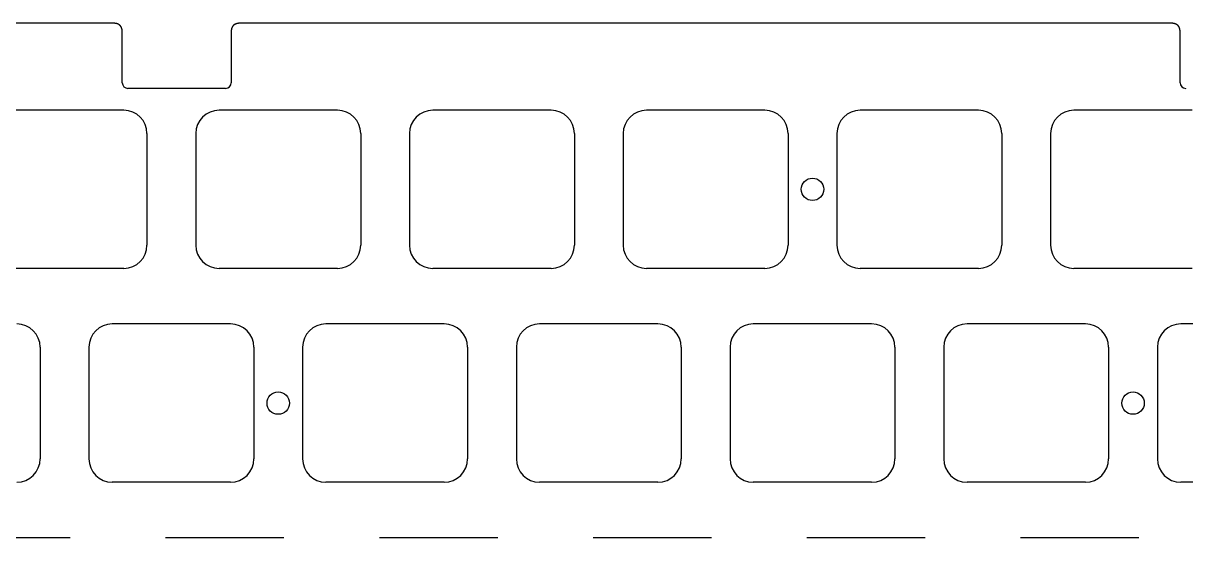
# Model space of a CAD drawing. Header units: millimetres. Extents: x -9 to 276, y -91 to 15.
# Drawn here: x 72.5 to 176.1, y -31 to 14.8 of the extents above; entities that cross this region are included whole.
import ezdxf

# ---------------------------------------------------------------- set-up
doc = ezdxf.new("R2010")
doc.units = ezdxf.units.MM
doc.layers.add('Edge.Cuts', color=53, linetype='CONTINUOUS', true_color=0xc8a339)

msp = doc.modelspace()

# ---------------------------------------------------------------- linework, layer by layer
at = {"layer": 'Edge.Cuts', "linetype": 'CONTINUOUS'}
for p, q in [((80.549147, 14.8), (-2.451, 14.8)), ((80.556639, 14.799982), (80.549147, 14.8)), ((80.567794, 14.79989), (80.556639, 14.799982)), ((80.578832, 14.799719), (80.567794, 14.79989)), ((80.589753, 14.799471), (80.578832, 14.799719)), ((80.600558, 14.799146), (80.589753, 14.799471)), ((80.61125, 14.798746), (80.600558, 14.799146)), ((80.621828, 14.79827), (80.61125, 14.798746)), ((80.632294, 14.797719), (80.621828, 14.79827)), ((80.642649, 14.797096), (80.632294, 14.797719)), ((80.652894, 14.796399), (80.642649, 14.797096)), ((80.66303, 14.79563), (80.652894, 14.796399)), ((80.673058, 14.79479), (80.66303, 14.79563)), ((80.68298, 14.793879), (80.673058, 14.79479)), ((80.692795, 14.792898), (80.68298, 14.793879)), ((80.702507, 14.791848), (80.692795, 14.792898)), ((80.712114, 14.790729), (80.702507, 14.791848)), ((80.721619, 14.789543), (80.712114, 14.790729)), ((80.731022, 14.788289), (80.721619, 14.789543)), ((80.740325, 14.786968), (80.731022, 14.788289)), ((80.749528, 14.785582), (80.740325, 14.786968)), ((80.758632, 14.78413), (80.749528, 14.785582)), ((80.767639, 14.782613), (80.758632, 14.78413)), ((80.776549, 14.781032), (80.767639, 14.782613)), ((80.785364, 14.779387), (80.776549, 14.781032)), ((80.794084, 14.777679), (80.785364, 14.779387)), ((80.80271, 14.775909), (80.794084, 14.777679)), ((80.811244, 14.774076), (80.80271, 14.775909)), ((80.819686, 14.772182), (80.811244, 14.774076)), ((80.828037, 14.770227), (80.819686, 14.772182)), ((80.836299, 14.768212), (80.828037, 14.770227)), ((80.844471, 14.766136), (80.836299, 14.768212)), ((80.852555, 14.764001), (80.844471, 14.766136)), ((80.860552, 14.761806), (80.852555, 14.764001)), ((80.868463, 14.759553), (80.860552, 14.761806)), ((80.876289, 14.757242), (80.868463, 14.759553)), ((80.88403, 14.754872), (80.876289, 14.757242)), ((80.891688, 14.752446), (80.88403, 14.754872)), ((80.899263, 14.749961), (80.891688, 14.752446)), ((80.906756, 14.74742), (80.899263, 14.749961)), ((80.914168, 14.744823), (80.906756, 14.74742)), ((80.9215, 14.742169), (80.914168, 14.744823)), ((80.928753, 14.73946), (80.9215, 14.742169)), ((80.935927, 14.736695), (80.928753, 14.73946)), ((80.943023, 14.733874), (80.935927, 14.736695)), ((80.950043, 14.730999), (80.943023, 14.733874)), ((80.956987, 14.728069), (80.950043, 14.730999)), ((80.963855, 14.725084), (80.956987, 14.728069)), ((80.970649, 14.722045), (80.963855, 14.725084)), ((80.977368, 14.718951), (80.970649, 14.722045)), ((80.984015, 14.715804), (80.977368, 14.718951)), ((80.99059, 14.712603), (80.984015, 14.715804)), ((80.997093, 14.709348), (80.99059, 14.712603)), ((81.003525, 14.706039), (80.997093, 14.709348)), ((81.009887, 14.702677), (81.003525, 14.706039)), ((81.016179, 14.699261), (81.009887, 14.702677)), ((81.022403, 14.695792), (81.016179, 14.699261)), ((81.028559, 14.69227), (81.022403, 14.695792)), ((81.034647, 14.688695), (81.028559, 14.69227)), ((81.040668, 14.685066), (81.034647, 14.688695)), ((81.046624, 14.681385), (81.040668, 14.685066)), ((81.052513, 14.67765), (81.046624, 14.681385)), ((81.058338, 14.673862), (81.052513, 14.67765)), ((81.064098, 14.67002), (81.058338, 14.673862)), ((81.069795, 14.666125), (81.064098, 14.67002)), ((81.075428, 14.662177), (81.069795, 14.666125)), ((81.080998, 14.658175), (81.075428, 14.662177)), ((81.086507, 14.65412), (81.080998, 14.658175)), ((81.091954, 14.65001), (81.086507, 14.65412)), ((81.09734, 14.645847), (81.091954, 14.65001)), ((81.102665, 14.64163), (81.09734, 14.645847)), ((81.10793, 14.637359), (81.102665, 14.64163)), ((81.113135, 14.633033), (81.10793, 14.637359)), ((81.118281, 14.628652), (81.113135, 14.633033)), ((81.123369, 14.624216), (81.118281, 14.628652)), ((81.128398, 14.619726), (81.123369, 14.624216)), ((81.133369, 14.615179), (81.128398, 14.619726)), ((81.138282, 14.610578), (81.133369, 14.615179)), ((81.143138, 14.60592), (81.138282, 14.610578)), ((81.147938, 14.601206), (81.143138, 14.60592)), ((81.150317, 14.598827), (81.147938, 14.601206)), ((81.152681, 14.596435), (81.150317, 14.598827)), ((81.155031, 14.594028), (81.152681, 14.596435)), ((81.157368, 14.591607), (81.155031, 14.594028)), ((81.15969, 14.589171), (81.157368, 14.591607)), ((81.161999, 14.586722), (81.15969, 14.589171)), ((81.164294, 14.584257), (81.161999, 14.586722)), ((81.166574, 14.581779), (81.164294, 14.584257)), ((81.168841, 14.579285), (81.166574, 14.581779)), ((81.171094, 14.576778), (81.168841, 14.579285)), ((81.173334, 14.574255), (81.171094, 14.576778)), ((81.175559, 14.571718), (81.173334, 14.574255)), ((81.177772, 14.569166), (81.175559, 14.571718)), ((81.17997, 14.566599), (81.177772, 14.569166)), ((81.182155, 14.564018), (81.17997, 14.566599)), ((81.184326, 14.561421), (81.182155, 14.564018)), ((81.186483, 14.55881), (81.184326, 14.561421)), ((81.188627, 14.556184), (81.186483, 14.55881)), ((81.190758, 14.553542), (81.188627, 14.556184)), ((81.192874, 14.550885), (81.190758, 14.553542)), ((81.194978, 14.548213), (81.192874, 14.550885)), ((81.197068, 14.545526), (81.194978, 14.548213)), ((81.199145, 14.542823), (81.197068, 14.545526)), ((81.201207, 14.540106), (81.199145, 14.542823)), ((81.203258, 14.537372), (81.201207, 14.540106)), ((81.205293, 14.534624), (81.203258, 14.537372)), ((81.207317, 14.531859), (81.205293, 14.534624)), ((81.209326, 14.529079), (81.207317, 14.531859)), ((81.211322, 14.526283), (81.209326, 14.529079)), ((81.213305, 14.523472), (81.211322, 14.526283)), ((81.215275, 14.520644), (81.213305, 14.523472)), ((81.21723, 14.517801), (81.215275, 14.520644)), ((81.219174, 14.514941), (81.21723, 14.517801)), ((81.221103, 14.512066), (81.219174, 14.514941)), ((81.22302, 14.509174), (81.221103, 14.512066)), ((81.224922, 14.506267), (81.22302, 14.509174)), ((91.176286, 14.509191), (91.172497, 14.503366)), ((91.180127, 14.514951), (91.176286, 14.509191)), ((91.184022, 14.520647), (91.180127, 14.514951)), ((91.18797, 14.526281), (91.184022, 14.520647)), ((91.191972, 14.531851), (91.18797, 14.526281)), ((91.196028, 14.53736), (91.191972, 14.531851)), ((91.200137, 14.542807), (91.196028, 14.53736)), ((91.2043, 14.548192), (91.200137, 14.542807)), ((91.208517, 14.553518), (91.2043, 14.548192)), ((91.212789, 14.558783), (91.208517, 14.553518)), ((91.217115, 14.563988), (91.212789, 14.558783)), ((91.221495, 14.569134), (91.217115, 14.563988)), ((91.225931, 14.574221), (91.221495, 14.569134)), ((91.230422, 14.57925), (91.225931, 14.574221)), ((91.234968, 14.584221), (91.230422, 14.57925)), ((91.23957, 14.589135), (91.234968, 14.584221)), ((91.244227, 14.593991), (91.23957, 14.589135)), ((91.248942, 14.598791), (91.244227, 14.593991)), ((91.25132, 14.601169), (91.248942, 14.598791)), ((91.253713, 14.603534), (91.25132, 14.601169)), ((91.256119, 14.605884), (91.253713, 14.603534)), ((91.25854, 14.608221), (91.256119, 14.605884)), ((91.260976, 14.610543), (91.25854, 14.608221)), ((91.263426, 14.612852), (91.260976, 14.610543)), ((91.26589, 14.615146), (91.263426, 14.612852)), ((91.268369, 14.617427), (91.26589, 14.615146)), ((91.270862, 14.619694), (91.268369, 14.617427)), ((91.27337, 14.621947), (91.270862, 14.619694)), ((91.275892, 14.624187), (91.27337, 14.621947)), ((91.278429, 14.626412), (91.275892, 14.624187)), ((91.280981, 14.628625), (91.278429, 14.626412)), ((91.283548, 14.630823), (91.280981, 14.628625)), ((91.28613, 14.633008), (91.283548, 14.630823)), ((91.288726, 14.635178), (91.28613, 14.633008)), ((91.291338, 14.637336), (91.288726, 14.635178)), ((91.293964, 14.63948), (91.291338, 14.637336)), ((91.296606, 14.641611), (91.293964, 14.63948)), ((91.299262, 14.643727), (91.296606, 14.641611)), ((91.301934, 14.645831), (91.299262, 14.643727)), ((91.304621, 14.647921), (91.301934, 14.645831)), ((91.307324, 14.649998), (91.304621, 14.647921)), ((91.310041, 14.65206), (91.307324, 14.649998)), ((91.312775, 14.65411), (91.310041, 14.65206)), ((91.315523, 14.656146), (91.312775, 14.65411)), ((91.318288, 14.65817), (91.315523, 14.656146)), ((91.321068, 14.660179), (91.318288, 14.65817)), ((91.323864, 14.662175), (91.321068, 14.660179)), ((91.326675, 14.664158), (91.323864, 14.662175)), ((91.329503, 14.666128), (91.326675, 14.664158)), ((91.332346, 14.668083), (91.329503, 14.666128)), ((91.335206, 14.670027), (91.332346, 14.668083)), ((91.338081, 14.671956), (91.335206, 14.670027)), ((91.340973, 14.673873), (91.338081, 14.671956)), ((91.34388, 14.675775), (91.340973, 14.673873)), ((91.346805, 14.677665), (91.34388, 14.675775)), ((91.349745, 14.679541), (91.346805, 14.677665)), ((91.352703, 14.681405), (91.349745, 14.679541)), ((91.355675, 14.683254), (91.352703, 14.681405)), ((91.358667, 14.685091), (91.355675, 14.683254)), ((91.361672, 14.686914), (91.358667, 14.685091)), ((91.364697, 14.688725), (91.361672, 14.686914)), ((91.367736, 14.690521), (91.364697, 14.688725)), ((91.370795, 14.692305), (91.367736, 14.690521)), ((91.373868, 14.694074), (91.370795, 14.692305)), ((91.376961, 14.695832), (91.373868, 14.694074)), ((91.380068, 14.697574), (91.376961, 14.695832)), ((91.383195, 14.699305), (91.380068, 14.697574)), ((91.386337, 14.701022), (91.383195, 14.699305)), ((91.389499, 14.702726), (91.386337, 14.701022)), ((91.392676, 14.704415), (91.389499, 14.702726)), ((91.395873, 14.706093), (91.392676, 14.704415)), ((91.399085, 14.707756), (91.395873, 14.706093)), ((91.402318, 14.709407), (91.399085, 14.707756)), ((91.405566, 14.711043), (91.402318, 14.709407)), ((91.408834, 14.712667), (91.405566, 14.711043)), ((91.412118, 14.714276), (91.408834, 14.712667)), ((91.415423, 14.715873), (91.412118, 14.714276)), ((91.418743, 14.717455), (91.415423, 14.715873)), ((91.422084, 14.719025), (91.418743, 14.717455)), ((91.425441, 14.72058), (91.422084, 14.719025)), ((91.42882, 14.722123), (91.425441, 14.72058)), ((91.432213, 14.723651), (91.42882, 14.722123)), ((91.435629, 14.725168), (91.432213, 14.723651)), ((91.43906, 14.726668), (91.435629, 14.725168)), ((91.442514, 14.728157), (91.43906, 14.726668)), ((91.445983, 14.729631), (91.442514, 14.728157)), ((91.449475, 14.731092), (91.445983, 14.729631)), ((91.452982, 14.732538), (91.449475, 14.731092)), ((91.456513, 14.733972), (91.452982, 14.732538)), ((91.460059, 14.73539), (91.456513, 14.733972)), ((91.463628, 14.736797), (91.460059, 14.73539)), ((91.467213, 14.738188), (91.463628, 14.736797)), ((91.470822, 14.739566), (91.467213, 14.738188)), ((91.474446, 14.740929), (91.470822, 14.739566)), ((91.478095, 14.74228), (91.474446, 14.740929)), ((91.481759, 14.743615), (91.478095, 14.74228)), ((91.485448, 14.744937), (91.481759, 14.743615)), ((91.489152, 14.746244), (91.485448, 14.744937)), ((91.492882, 14.747539), (91.489152, 14.746244)), ((91.496627, 14.748817), (91.492882, 14.747539)), ((91.500398, 14.750083), (91.496627, 14.748817)), ((91.504184, 14.751334), (91.500398, 14.750083)), ((91.507996, 14.752571), (91.504184, 14.751334)), ((91.511824, 14.753793), (91.507996, 14.752571)), ((91.515678, 14.755001), (91.511824, 14.753793)), ((91.519548, 14.756194), (91.515678, 14.755001)), ((91.523444, 14.757374), (91.519548, 14.756194)), ((91.527356, 14.758537), (91.523444, 14.757374)), ((91.531296, 14.759688), (91.527356, 14.758537)), ((91.535251, 14.760822), (91.531296, 14.759688)), ((91.539233, 14.761944), (91.535251, 14.760822)), ((91.543232, 14.763049), (91.539233, 14.761944)), ((91.547258, 14.76414), (91.543232, 14.763049)), ((91.5513, 14.765216), (91.547258, 14.76414)), ((91.555371, 14.766278), (91.5513, 14.765216)), ((91.559457, 14.767323), (91.555371, 14.766278)), ((91.563572, 14.768355), (91.559457, 14.767323)), ((91.567703, 14.76937), (91.563572, 14.768355)), ((91.571863, 14.770372), (91.567703, 14.76937)), ((91.57604, 14.771357), (91.571863, 14.770372)), ((91.580246, 14.772328), (91.57604, 14.771357)), ((91.584468, 14.773283), (91.580246, 14.772328)), ((91.588719, 14.774223), (91.584468, 14.773283)), ((91.592988, 14.775146), (91.588719, 14.774223)), ((91.597286, 14.776056), (91.592988, 14.775146)), ((91.601601, 14.776948), (91.597286, 14.776056)), ((91.605946, 14.777826), (91.601601, 14.776948)), ((91.610308, 14.778687), (91.605946, 14.777826)), ((91.614701, 14.779534), (91.610308, 14.778687)), ((91.61911, 14.780363), (91.614701, 14.779534)), ((91.623551, 14.781178), (91.61911, 14.780363)), ((91.628009, 14.781976), (91.623551, 14.781178)), ((91.632498, 14.782758), (91.628009, 14.781976)), ((91.637004, 14.783523), (91.632498, 14.782758)), ((91.641542, 14.784274), (91.637004, 14.783523)), ((91.646097, 14.785006), (91.641542, 14.784274)), ((91.650685, 14.785724), (91.646097, 14.785006)), ((91.65529, 14.786424), (91.650685, 14.785724)), ((91.659927, 14.787108), (91.65529, 14.786424)), ((91.664582, 14.787775), (91.659927, 14.787108)), ((91.66927, 14.788426), (91.664582, 14.787775)), ((91.673976, 14.789059), (91.66927, 14.788426)), ((91.678715, 14.789677), (91.673976, 14.789059)), ((91.683472, 14.790276), (91.678715, 14.789677)), ((91.688262, 14.790859), (91.683472, 14.790276)), ((91.69307, 14.791425), (91.688262, 14.790859)), ((91.697913, 14.791974), (91.69307, 14.791425)), ((91.702773, 14.792505), (91.697913, 14.791974)), ((91.707668, 14.793019), (91.702773, 14.792505)), ((91.712581, 14.793515), (91.707668, 14.793019)), ((91.717529, 14.793995), (91.712581, 14.793515)), ((91.722496, 14.794456), (91.717529, 14.793995)), ((91.727497, 14.7949), (91.722496, 14.794456)), ((91.732517, 14.795326), (91.727497, 14.7949)), ((91.737573, 14.795734), (91.732517, 14.795326)), ((91.742647, 14.796124), (91.737573, 14.795734)), ((91.747758, 14.796496), (91.742647, 14.796124)), ((91.752887, 14.796849), (91.747758, 14.796496)), ((91.758052, 14.797185), (91.752887, 14.796849)), ((91.763237, 14.797502), (91.758052, 14.797185)), ((91.768458, 14.797801), (91.763237, 14.797502)), ((91.773699, 14.798081), (91.768458, 14.797801)), ((91.778976, 14.798343), (91.773699, 14.798081)), ((91.784273, 14.798585), (91.778976, 14.798343)), ((91.789607, 14.798809), (91.784273, 14.798585)), ((91.794961, 14.799014), (91.789607, 14.798809)), ((91.800353, 14.7992), (91.794961, 14.799014)), ((91.805764, 14.799367), (91.800353, 14.7992)), ((91.811214, 14.799514), (91.805764, 14.799367)), ((91.816683, 14.799643), (91.811214, 14.799514)), ((91.822191, 14.799751), (91.816683, 14.799643)), ((91.827719, 14.799841), (91.822191, 14.799751)), ((91.833286, 14.79991), (91.827719, 14.799841)), ((91.838873, 14.79996), (91.833286, 14.79991)), ((91.8445, 14.79999), (91.838873, 14.79996)), ((91.850147, 14.8), (91.8445, 14.79999)), ((174.849852, 14.8), (91.850147, 14.8)), ((174.857344, 14.799982), (174.849852, 14.8)), ((174.868499, 14.79989), (174.857344, 14.799982)), ((174.879537, 14.799719), (174.868499, 14.79989)), ((174.890458, 14.799471), (174.879537, 14.799719)), ((174.901263, 14.799146), (174.890458, 14.799471)), ((174.911955, 14.798746), (174.901263, 14.799146)), ((174.922533, 14.79827), (174.911955, 14.798746)), ((174.932999, 14.797719), (174.922533, 14.79827)), ((174.943354, 14.797096), (174.932999, 14.797719)), ((174.953599, 14.796399), (174.943354, 14.797096)), ((174.963735, 14.79563), (174.953599, 14.796399)), ((174.973763, 14.79479), (174.963735, 14.79563)), ((174.983685, 14.793879), (174.973763, 14.79479)), ((174.9935, 14.792898), (174.983685, 14.793879)), ((175.003211, 14.791848), (174.9935, 14.792898)), ((175.012819, 14.790729), (175.003211, 14.791848)), ((175.022324, 14.789543), (175.012819, 14.790729)), ((175.031727, 14.788289), (175.022324, 14.789543)), ((175.041029, 14.786968), (175.031727, 14.788289)), ((175.050232, 14.785582), (175.041029, 14.786968)), ((175.059337, 14.78413), (175.050232, 14.785582)), ((175.068344, 14.782613), (175.059337, 14.78413)), ((175.077254, 14.781032), (175.068344, 14.782613)), ((175.086069, 14.779387), (175.077254, 14.781032)), ((175.094789, 14.777679), (175.086069, 14.779387)), ((175.103415, 14.775909), (175.094789, 14.777679)), ((175.111949, 14.774076), (175.103415, 14.775909)), ((175.120391, 14.772182), (175.111949, 14.774076)), ((175.128742, 14.770227), (175.120391, 14.772182)), ((175.137003, 14.768212), (175.128742, 14.770227)), ((175.145176, 14.766136), (175.137003, 14.768212)), ((175.15326, 14.764001), (175.145176, 14.766136)), ((175.161257, 14.761806), (175.15326, 14.764001)), ((175.169168, 14.759553), (175.161257, 14.761806)), ((175.176994, 14.757242), (175.169168, 14.759553)), ((175.184735, 14.754872), (175.176994, 14.757242)), ((175.192393, 14.752445), (175.184735, 14.754872)), ((175.199968, 14.749961), (175.192393, 14.752445)), ((175.207461, 14.74742), (175.199968, 14.749961)), ((175.214873, 14.744823), (175.207461, 14.74742)), ((175.222205, 14.742169), (175.214873, 14.744823)), ((175.229458, 14.73946), (175.222205, 14.742169)), ((175.236632, 14.736695), (175.229458, 14.73946)), ((175.243728, 14.733874), (175.236632, 14.736695)), ((175.250748, 14.730999), (175.243728, 14.733874)), ((175.257691, 14.728069), (175.250748, 14.730999)), ((175.26456, 14.725084), (175.257691, 14.728069)), ((175.271353, 14.722045), (175.26456, 14.725084)), ((175.278073, 14.718951), (175.271353, 14.722045)), ((175.28472, 14.715804), (175.278073, 14.718951)), ((175.291295, 14.712602), (175.28472, 14.715804)), ((175.297798, 14.709347), (175.291295, 14.712602)), ((175.30423, 14.706039), (175.297798, 14.709347)), ((175.310592, 14.702677), (175.30423, 14.706039)), ((175.316884, 14.699261), (175.310592, 14.702677)), ((175.323108, 14.695792), (175.316884, 14.699261)), ((175.329264, 14.69227), (175.323108, 14.695792)), ((175.335352, 14.688695), (175.329264, 14.69227)), ((175.341373, 14.685066), (175.335352, 14.688695)), ((175.347328, 14.681385), (175.341373, 14.685066)), ((175.353218, 14.67765), (175.347328, 14.681385)), ((175.359043, 14.673861), (175.353218, 14.67765)), ((175.364803, 14.67002), (175.359043, 14.673861)), ((175.370499, 14.666125), (175.364803, 14.67002)), ((175.376133, 14.662177), (175.370499, 14.666125)), ((175.381703, 14.658175), (175.376133, 14.662177)), ((175.387212, 14.654119), (175.381703, 14.658175)), ((175.392659, 14.65001), (175.387212, 14.654119)), ((175.398044, 14.645847), (175.392659, 14.65001)), ((175.40337, 14.64163), (175.398044, 14.645847)), ((175.408635, 14.637358), (175.40337, 14.64163)), ((175.41384, 14.633032), (175.408635, 14.637358)), ((175.418986, 14.628652), (175.41384, 14.633032)), ((175.424073, 14.624216), (175.418986, 14.628652)), ((175.429102, 14.619725), (175.424073, 14.624216)), ((175.434073, 14.615179), (175.429102, 14.619725)), ((175.438987, 14.610577), (175.434073, 14.615179)), ((175.443843, 14.60592), (175.438987, 14.610577)), ((175.448643, 14.601205), (175.443843, 14.60592)), ((175.451021, 14.598827), (175.448643, 14.601205)), ((175.453386, 14.596434), (175.451021, 14.598827)), ((175.455736, 14.594028), (175.453386, 14.596434)), ((175.458073, 14.591607), (175.455736, 14.594028)), ((175.460395, 14.589171), (175.458073, 14.591607)), ((175.462704, 14.586721), (175.460395, 14.589171)), ((175.464998, 14.584257), (175.462704, 14.586721)), ((175.467279, 14.581778), (175.464998, 14.584257)), ((175.469546, 14.579285), (175.467279, 14.581778)), ((175.471799, 14.576777), (175.469546, 14.579285)), ((175.474039, 14.574255), (175.471799, 14.576777)), ((175.476264, 14.571718), (175.474039, 14.574255)), ((175.478477, 14.569166), (175.476264, 14.571718)), ((175.480675, 14.566599), (175.478477, 14.569166)), ((175.48286, 14.564017), (175.480675, 14.566599)), ((175.48503, 14.561421), (175.48286, 14.564017)), ((175.487188, 14.558809), (175.48503, 14.561421)), ((175.489332, 14.556183), (175.487188, 14.558809)), ((175.491463, 14.553541), (175.489332, 14.556183)), ((175.493579, 14.550885), (175.491463, 14.553541)), ((175.495683, 14.548213), (175.493579, 14.550885)), ((175.497773, 14.545526), (175.495683, 14.548213)), ((175.49985, 14.542823), (175.497773, 14.545526)), ((175.501912, 14.540106), (175.49985, 14.542823)), ((175.503962, 14.537372), (175.501912, 14.540106)), ((175.505998, 14.534624), (175.503962, 14.537372)), ((175.508022, 14.531859), (175.505998, 14.534624)), ((175.510031, 14.529079), (175.508022, 14.531859)), ((175.512027, 14.526283), (175.510031, 14.529079)), ((175.51401, 14.523472), (175.512027, 14.526283)), ((175.51598, 14.520644), (175.51401, 14.523472)), ((175.517935, 14.517801), (175.51598, 14.520644)), ((175.519879, 14.514941), (175.517935, 14.517801)), ((175.521808, 14.512066), (175.519879, 14.514941)), ((175.523725, 14.509174), (175.521808, 14.512066)), ((175.525627, 14.506267), (175.523725, 14.509174)), ((81.226812, 14.503342), (81.224922, 14.506267)), ((81.228688, 14.500402), (81.226812, 14.503342)), ((81.230552, 14.497444), (81.228688, 14.500402)), ((81.232401, 14.494472), (81.230552, 14.497444)), ((81.234238, 14.491481), (81.232401, 14.494472)), ((81.236061, 14.488475), (81.234238, 14.491481)), ((81.237872, 14.48545), (81.236061, 14.488475)), ((81.239668, 14.482411), (81.237872, 14.48545)), ((81.241452, 14.479352), (81.239668, 14.482411)), ((81.243221, 14.476279), (81.241452, 14.479352)), ((81.244979, 14.473187), (81.243221, 14.476279)), ((81.246722, 14.470079), (81.244979, 14.473187)), ((81.248452, 14.466952), (81.246722, 14.470079)), ((81.250169, 14.46381), (81.248452, 14.466952)), ((81.251873, 14.460648), (81.250169, 14.46381)), ((81.253562, 14.457471), (81.251873, 14.460648)), ((81.25524, 14.454274), (81.253562, 14.457471)), ((81.256903, 14.451062), (81.25524, 14.454274)), ((81.258554, 14.447829), (81.256903, 14.451062)), ((81.26019, 14.444582), (81.258554, 14.447829)), ((81.261814, 14.441313), (81.26019, 14.444582)), ((81.263423, 14.438029), (81.261814, 14.441313)), ((81.26502, 14.434724), (81.263423, 14.438029)), ((81.266602, 14.431405), (81.26502, 14.434724)), ((81.268172, 14.428063), (81.266602, 14.431405)), ((81.269727, 14.424706), (81.268172, 14.428063)), ((81.271271, 14.421328), (81.269727, 14.424706)), ((81.272799, 14.417934), (81.271271, 14.421328)), ((81.274315, 14.414518), (81.272799, 14.417934)), ((81.275815, 14.411087), (81.274315, 14.414518)), ((81.277304, 14.407633), (81.275815, 14.411087)), ((81.278778, 14.404164), (81.277304, 14.407633)), ((81.280239, 14.400672), (81.278778, 14.404164)), ((81.281685, 14.397165), (81.280239, 14.400672)), ((81.283119, 14.393635), (81.281685, 14.397165)), ((81.284538, 14.390089), (81.283119, 14.393635)), ((81.285944, 14.386519), (81.284538, 14.390089)), ((81.287335, 14.382934), (81.285944, 14.386519)), ((81.288713, 14.379326), (81.287335, 14.382934)), ((81.290076, 14.375701), (81.288713, 14.379326)), ((81.291427, 14.372053), (81.290076, 14.375701)), ((81.292762, 14.368388), (81.291427, 14.372053)), ((81.294085, 14.364699), (81.292762, 14.368388)), ((81.295391, 14.360995), (81.294085, 14.364699)), ((81.296686, 14.357265), (81.295391, 14.360995)), ((81.297964, 14.35352), (81.296686, 14.357265)), ((81.29923, 14.34975), (81.297964, 14.35352)), ((81.300481, 14.345963), (81.29923, 14.34975)), ((81.301718, 14.342151), (81.300481, 14.345963)), ((81.30294, 14.338323), (81.301718, 14.342151)), ((81.304148, 14.33447), (81.30294, 14.338323)), ((81.305341, 14.3306), (81.304148, 14.33447)), ((81.306521, 14.326703), (81.305341, 14.3306)), ((81.307684, 14.322791), (81.306521, 14.326703)), ((81.308835, 14.318852), (81.307684, 14.322791)), ((81.309969, 14.314897), (81.308835, 14.318852)), ((81.311091, 14.310914), (81.309969, 14.314897)), ((81.312196, 14.306916), (81.311091, 14.310914)), ((81.313287, 14.302889), (81.312196, 14.306916)), ((81.314363, 14.298847), (81.313287, 14.302889)), ((81.315425, 14.294777), (81.314363, 14.298847)), ((81.31647, 14.29069), (81.315425, 14.294777)), ((81.317502, 14.286575), (81.31647, 14.29069)), ((81.318517, 14.282444), (81.317502, 14.286575)), ((81.319519, 14.278284), (81.318517, 14.282444)), ((81.320504, 14.274107), (81.319519, 14.278284)), ((81.321475, 14.269902), (81.320504, 14.274107)), ((81.32243, 14.265679), (81.321475, 14.269902)), ((81.32337, 14.261428), (81.32243, 14.265679)), ((81.324293, 14.25716), (81.32337, 14.261428)), ((81.325203, 14.252861), (81.324293, 14.25716)), ((81.326095, 14.248546), (81.325203, 14.252861)), ((81.326973, 14.244201), (81.326095, 14.248546)), ((81.327834, 14.239839), (81.326973, 14.244201)), ((81.328681, 14.235447), (81.327834, 14.239839)), ((81.32951, 14.231037), (81.328681, 14.235447)), ((81.330325, 14.226596), (81.32951, 14.231037)), ((81.331123, 14.222139), (81.330325, 14.226596)), ((81.331905, 14.21765), (81.331123, 14.222139)), ((81.33267, 14.213143), (81.331905, 14.21765)), ((81.333421, 14.208605), (81.33267, 14.213143)), ((81.334153, 14.20405), (81.333421, 14.208605)), ((81.334871, 14.199462), (81.334153, 14.20405)), ((81.335571, 14.194857), (81.334871, 14.199462)), ((81.336255, 14.19022), (81.335571, 14.194857)), ((81.336922, 14.185565), (81.336255, 14.19022)), ((81.337573, 14.180877), (81.336922, 14.185565)), ((81.338206, 14.176171), (81.337573, 14.180877)), ((81.338824, 14.171432), (81.338206, 14.176171)), ((81.339423, 14.166676), (81.338824, 14.171432)), ((81.340006, 14.161885), (81.339423, 14.166676)), ((81.340572, 14.157077), (81.340006, 14.161885)), ((81.341121, 14.152235), (81.340572, 14.157077)), ((81.341652, 14.147374), (81.341121, 14.152235)), ((81.342166, 14.142479), (81.341652, 14.147374)), ((81.342662, 14.137566), (81.342166, 14.142479)), ((81.343142, 14.132618), (81.342662, 14.137566)), ((81.343603, 14.127651), (81.343142, 14.132618)), ((81.344047, 14.12265), (81.343603, 14.127651)), ((81.344473, 14.11763), (81.344047, 14.12265)), ((81.344881, 14.112574), (81.344473, 14.11763)), ((81.345271, 14.1075), (81.344881, 14.112574)), ((81.345643, 14.102389), (81.345271, 14.1075)), ((81.345996, 14.09726), (81.345643, 14.102389)), ((81.346332, 14.092095), (81.345996, 14.09726)), ((81.346649, 14.08691), (81.346332, 14.092095)), ((81.346948, 14.081689), (81.346649, 14.08691)), ((81.347228, 14.076449), (81.346948, 14.081689)), ((81.34749, 14.071171), (81.347228, 14.076449)), ((81.347732, 14.065874), (81.34749, 14.071171)), ((81.347956, 14.06054), (81.347732, 14.065874)), ((81.348161, 14.055186), (81.347956, 14.06054)), ((81.348347, 14.049794), (81.348161, 14.055186)), ((81.348514, 14.044383), (81.348347, 14.049794)), ((81.348661, 14.038933), (81.348514, 14.044383)), ((81.34879, 14.033464), (81.348661, 14.038933)), ((81.348898, 14.027956), (81.34879, 14.033464)), ((81.348988, 14.022428), (81.348898, 14.027956)), ((81.349057, 14.016861), (81.348988, 14.022428)), ((81.349107, 14.011274), (81.349057, 14.016861)), ((81.349137, 14.005647), (81.349107, 14.011274)), ((81.349147, 14), (81.349137, 14.005647)), ((81.349147, 9.5), (81.349147, 14)), ((91.050165, 14.007492), (91.050147, 14)), ((91.050147, 14), (91.050147, 9.5)), ((91.050257, 14.018647), (91.050165, 14.007492)), ((91.050428, 14.029685), (91.050257, 14.018647)), ((91.050676, 14.040606), (91.050428, 14.029685)), ((91.051001, 14.051411), (91.050676, 14.040606)), ((91.051401, 14.062103), (91.051001, 14.051411)), ((91.051877, 14.072681), (91.051401, 14.062103)), ((91.052428, 14.083147), (91.051877, 14.072681)), ((91.053051, 14.093502), (91.052428, 14.083147)), ((91.053748, 14.103747), (91.053051, 14.093502)), ((91.054517, 14.113883), (91.053748, 14.103747)), ((91.055357, 14.123911), (91.054517, 14.113883)), ((91.056268, 14.133833), (91.055357, 14.123911)), ((91.057249, 14.143648), (91.056268, 14.133833)), ((91.058299, 14.153359), (91.057249, 14.143648)), ((91.059418, 14.162967), (91.058299, 14.153359)), ((91.060604, 14.172472), (91.059418, 14.162967)), ((91.061858, 14.181875), (91.060604, 14.172472)), ((91.063179, 14.191177), (91.061858, 14.181875)), ((91.064565, 14.20038), (91.063179, 14.191177)), ((91.066017, 14.209485), (91.064565, 14.20038)), ((91.067534, 14.218492), (91.066017, 14.209485)), ((91.069115, 14.227402), (91.067534, 14.218492)), ((91.07076, 14.236217), (91.069115, 14.227402)), ((91.072468, 14.244937), (91.07076, 14.236217)), ((91.074238, 14.253563), (91.072468, 14.244937)), ((91.076071, 14.262097), (91.074238, 14.253563)), ((91.077965, 14.270539), (91.076071, 14.262097)), ((91.07992, 14.27889), (91.077965, 14.270539)), ((91.081935, 14.287151), (91.07992, 14.27889)), ((91.084011, 14.295324), (91.081935, 14.287151)), ((91.086146, 14.303408), (91.084011, 14.295324)), ((91.088341, 14.311405), (91.086146, 14.303408)), ((91.090594, 14.319316), (91.088341, 14.311405)), ((91.092905, 14.327142), (91.090594, 14.319316)), ((91.095275, 14.334883), (91.092905, 14.327142)), ((91.097702, 14.342541), (91.095275, 14.334883)), ((91.100186, 14.350116), (91.097702, 14.342541)), ((91.102727, 14.357609), (91.100186, 14.350116)), ((91.105324, 14.365021), (91.102727, 14.357609)), ((91.107978, 14.372353), (91.105324, 14.365021)), ((91.110687, 14.379606), (91.107978, 14.372353)), ((91.113452, 14.38678), (91.110687, 14.379606)), ((91.116273, 14.393876), (91.113452, 14.38678)), ((91.119148, 14.400896), (91.116273, 14.393876)), ((91.122078, 14.407839), (91.119148, 14.400896)), ((91.125063, 14.414708), (91.122078, 14.407839)), ((91.128102, 14.421501), (91.125063, 14.414708)), ((91.131196, 14.428221), (91.128102, 14.421501)), ((91.134343, 14.434868), (91.131196, 14.428221)), ((91.137545, 14.441443), (91.134343, 14.434868)), ((91.1408, 14.447946), (91.137545, 14.441443)), ((91.144108, 14.454378), (91.1408, 14.447946)), ((91.14747, 14.46074), (91.144108, 14.454378)), ((91.150886, 14.467032), (91.14747, 14.46074)), ((91.154355, 14.473256), (91.150886, 14.467032)), ((91.157877, 14.479412), (91.154355, 14.473256)), ((91.161452, 14.4855), (91.157877, 14.479412)), ((91.165081, 14.491521), (91.161452, 14.4855)), ((91.168762, 14.497476), (91.165081, 14.491521)), ((91.172497, 14.503366), (91.168762, 14.497476)), ((175.527517, 14.503342), (175.525627, 14.506267)), ((175.529393, 14.500402), (175.527517, 14.503342)), ((175.531257, 14.497444), (175.529393, 14.500402)), ((175.533106, 14.494472), (175.531257, 14.497444)), ((175.534943, 14.49148), (175.533106, 14.494472)), ((175.536766, 14.488475), (175.534943, 14.49148)), ((175.538577, 14.48545), (175.536766, 14.488475)), ((175.540373, 14.482411), (175.538577, 14.48545)), ((175.542157, 14.479352), (175.540373, 14.482411)), ((175.543926, 14.476279), (175.542157, 14.479352)), ((175.545684, 14.473186), (175.543926, 14.476279)), ((175.547426, 14.470079), (175.545684, 14.473186)), ((175.549157, 14.466952), (175.547426, 14.470079)), ((175.550874, 14.46381), (175.549157, 14.466952)), ((175.552578, 14.460648), (175.550874, 14.46381)), ((175.554267, 14.457471), (175.552578, 14.460648)), ((175.555945, 14.454274), (175.554267, 14.457471)), ((175.557608, 14.451062), (175.555945, 14.454274)), ((175.559259, 14.447829), (175.557608, 14.451062)), ((175.560895, 14.444581), (175.559259, 14.447829)), ((175.562519, 14.441313), (175.560895, 14.444581)), ((175.564128, 14.438029), (175.562519, 14.441313)), ((175.565725, 14.434724), (175.564128, 14.438029)), ((175.567307, 14.431404), (175.565725, 14.434724)), ((175.568877, 14.428063), (175.567307, 14.431404)), ((175.570432, 14.424706), (175.568877, 14.428063)), ((175.571975, 14.421327), (175.570432, 14.424706)), ((175.573503, 14.417934), (175.571975, 14.421327)), ((175.57502, 14.414518), (175.573503, 14.417934)), ((175.57652, 14.411087), (175.57502, 14.414518)), ((175.578009, 14.407633), (175.57652, 14.411087)), ((175.579483, 14.404164), (175.578009, 14.407633)), ((175.580944, 14.400672), (175.579483, 14.404164)), ((175.58239, 14.397165), (175.580944, 14.400672)), ((175.583824, 14.393634), (175.58239, 14.397165)), ((175.585242, 14.390088), (175.583824, 14.393634)), ((175.586649, 14.386519), (175.585242, 14.390088)), ((175.58804, 14.382934), (175.586649, 14.386519)), ((175.589418, 14.379325), (175.58804, 14.382934)), ((175.590781, 14.375701), (175.589418, 14.379325)), ((175.592132, 14.372052), (175.590781, 14.375701)), ((175.593467, 14.368388), (175.592132, 14.372052)), ((175.594789, 14.364699), (175.593467, 14.368388)), ((175.596096, 14.360995), (175.594789, 14.364699)), ((175.597391, 14.357265), (175.596096, 14.360995)), ((175.598669, 14.35352), (175.597391, 14.357265)), ((175.599935, 14.349749), (175.598669, 14.35352)), ((175.601186, 14.345963), (175.599935, 14.349749)), ((175.602423, 14.342151), (175.601186, 14.345963)), ((175.603645, 14.338323), (175.602423, 14.342151)), ((175.604853, 14.334469), (175.603645, 14.338323)), ((175.606046, 14.330599), (175.604853, 14.334469)), ((175.607226, 14.326703), (175.606046, 14.330599)), ((175.608389, 14.322791), (175.607226, 14.326703)), ((175.60954, 14.318851), (175.608389, 14.322791)), ((175.610674, 14.314896), (175.60954, 14.318851)), ((175.611796, 14.310914), (175.610674, 14.314896)), ((175.612901, 14.306915), (175.611796, 14.310914)), ((175.613992, 14.302889), (175.612901, 14.306915)), ((175.615068, 14.298847), (175.613992, 14.302889)), ((175.61613, 14.294776), (175.615068, 14.298847)), ((175.617175, 14.29069), (175.61613, 14.294776)), ((175.618207, 14.286575), (175.617175, 14.29069)), ((175.619222, 14.282444), (175.618207, 14.286575)), ((175.620224, 14.278284), (175.619222, 14.282444)), ((175.621209, 14.274107), (175.620224, 14.278284)), ((175.62218, 14.269901), (175.621209, 14.274107)), ((175.623135, 14.265679), (175.62218, 14.269901)), ((175.624075, 14.261428), (175.623135, 14.265679)), ((175.624998, 14.257159), (175.624075, 14.261428)), ((175.625908, 14.252861), (175.624998, 14.257159)), ((175.6268, 14.248546), (175.625908, 14.252861)), ((175.627678, 14.244201), (175.6268, 14.248546)), ((175.628539, 14.239839), (175.627678, 14.244201)), ((175.629386, 14.235446), (175.628539, 14.239839)), ((175.630215, 14.231037), (175.629386, 14.235446)), ((175.63103, 14.226596), (175.630215, 14.231037)), ((175.631828, 14.222138), (175.63103, 14.226596)), ((175.63261, 14.217649), (175.631828, 14.222138)), ((175.633375, 14.213143), (175.63261, 14.217649)), ((175.634126, 14.208605), (175.633375, 14.213143)), ((175.634858, 14.20405), (175.634126, 14.208605)), ((175.635576, 14.199462), (175.634858, 14.20405)), ((175.636276, 14.194857), (175.635576, 14.199462)), ((175.63696, 14.19022), (175.636276, 14.194857)), ((175.637627, 14.185565), (175.63696, 14.19022)), ((175.638278, 14.180877), (175.637627, 14.185565)), ((175.638911, 14.176171), (175.638278, 14.180877)), ((175.639529, 14.171432), (175.638911, 14.176171)), ((175.640128, 14.166675), (175.639529, 14.171432)), ((175.640711, 14.161885), (175.640128, 14.166675)), ((175.641277, 14.157077), (175.640711, 14.161885)), ((175.641826, 14.152234), (175.641277, 14.157077)), ((175.642357, 14.147374), (175.641826, 14.152234)), ((175.642871, 14.142479), (175.642357, 14.147374)), ((175.643367, 14.137566), (175.642871, 14.142479)), ((175.643847, 14.132618), (175.643367, 14.137566)), ((175.644308, 14.127651), (175.643847, 14.132618)), ((175.644752, 14.12265), (175.644308, 14.127651)), ((175.645178, 14.11763), (175.644752, 14.12265)), ((175.645586, 14.112574), (175.645178, 14.11763)), ((175.645976, 14.1075), (175.645586, 14.112574)), ((175.646348, 14.102389), (175.645976, 14.1075)), ((175.646701, 14.09726), (175.646348, 14.102389)), ((175.647037, 14.092095), (175.646701, 14.09726)), ((175.647354, 14.08691), (175.647037, 14.092095)), ((175.647653, 14.081689), (175.647354, 14.08691)), ((175.647933, 14.076448), (175.647653, 14.081689)), ((175.648195, 14.071171), (175.647933, 14.076448)), ((175.648437, 14.065874), (175.648195, 14.071171)), ((175.648661, 14.06054), (175.648437, 14.065874)), ((175.648866, 14.055186), (175.648661, 14.06054)), ((175.649052, 14.049794), (175.648866, 14.055186)), ((175.649219, 14.044383), (175.649052, 14.049794)), ((175.649366, 14.038933), (175.649219, 14.044383)), ((175.649495, 14.033464), (175.649366, 14.038933)), ((175.649603, 14.027956), (175.649495, 14.033464)), ((175.649693, 14.022428), (175.649603, 14.027956)), ((175.649762, 14.016861), (175.649693, 14.022428)), ((175.649812, 14.011274), (175.649762, 14.016861)), ((175.649842, 14.005647), (175.649812, 14.011274)), ((175.649852, 14), (175.649842, 14.005647)), ((175.649852, 9.5), (175.649852, 14)), ((90.550147, 9), (81.849147, 9)), ((81.475, 7.05), (70.925, 7.05)), ((100.525, 7.05), (89.975, 7.05)), ((119.575, 7.05), (109.025, 7.05)), ((138.625, 7.05), (128.075, 7.05)), ((157.675, 7.05), (147.125, 7.05)), ((176.725, 7.05), (166.175, 7.05)), ((83.55, 4.975), (83.55, -4.975)), ((87.9, 4.975), (87.9, -4.975)), ((102.6, 4.975), (102.6, -4.975)), ((106.95, 4.975), (106.95, -4.975)), ((121.65, 4.975), (121.65, -4.975)), ((126, 4.975), (126, -4.975)), ((140.7, 4.975), (140.7, -4.975)), ((145.05, 4.975), (145.05, -4.975)), ((159.75, 4.975), (159.75, -4.975)), ((164.1, 4.975), (164.1, -4.975)), ((81.475, -7.05), (70.925, -7.05)), ((100.525, -7.05), (89.975, -7.05)), ((119.575, -7.05), (109.025, -7.05)), ((138.625, -7.05), (128.075, -7.05)), ((157.675, -7.05), (147.125, -7.05)), ((176.725, -7.05), (166.175, -7.05)), ((91, -12), (80.45, -12)), ((110.05, -12), (99.5, -12)), ((129.1, -12), (118.55, -12)), ((148.15, -12), (137.6, -12)), ((167.2, -12), (156.65, -12)), ((186.25, -12), (175.7, -12)), ((74.025, -14.075), (74.025, -24.025)), ((78.375, -14.075), (78.375, -24.025)), ((93.075, -14.075), (93.075, -24.025)), ((97.425, -14.075), (97.425, -24.025)), ((112.125, -14.075), (112.125, -24.025)), ((116.475, -14.075), (116.475, -24.025)), ((131.175, -14.075), (131.175, -24.025)), ((135.525, -14.075), (135.525, -24.025)), ((150.225, -14.075), (150.225, -24.025)), ((154.575, -14.075), (154.575, -24.025)), ((169.275, -14.075), (169.275, -24.025)), ((173.625, -14.075), (173.625, -24.025)), ((91, -26.1), (80.45, -26.1)), ((110.05, -26.1), (99.5, -26.1)), ((129.1, -26.1), (118.55, -26.1)), ((148.15, -26.1), (137.6, -26.1)), ((167.2, -26.1), (156.65, -26.1)), ((186.25, -26.1), (175.7, -26.1)), ((76.7125, -31.05), (66.1625, -31.05)), ((95.7625, -31.05), (85.2125, -31.05)), ((114.8125, -31.05), (104.2625, -31.05)), ((133.8625, -31.05), (123.3125, -31.05)), ((152.9125, -31.05), (142.3625, -31.05)), ((171.9625, -31.05), (161.4125, -31.05))]:
    msp.add_line(p, q, dxfattribs=at)
at = {"layer": 'Edge.Cuts'}
for centre in [(142.875, 0), (95.25, -19.05), (171.45, -19.05)]:
    msp.add_circle(centre, 1, dxfattribs=at)
for centre, radius, start, end in [((81.849179, 9.500015), 0.500015, -179.99828124, -90.00366682), ((90.550079, 9.500015), 0.500068, -89.99220801, -0.00171864), ((176.149879, 9.500015), 0.500015, -179.99828122, -90.00309388), ((81.475, 4.975), 2.075, 0, 90), ((89.975, 4.975), 2.075, 90, 180), ((100.525, 4.975), 2.075, 0, 90), ((109.025, 4.975), 2.075, 90, 180), ((119.575, 4.975), 2.075, 0, 90), ((128.075, 4.975), 2.075, 90, 180), ((138.625, 4.975), 2.075, 0, 90), ((147.125, 4.975), 2.075, 90, 180), ((157.675, 4.975), 2.075, 0, 90), ((166.175, 4.975), 2.075, 90, 180), ((81.475, -4.975), 2.075, -90, 0), ((89.975, -4.975), 2.075, -180, -90), ((100.525, -4.975), 2.075, -90, 0), ((109.025, -4.975), 2.075, -180, -90), ((119.575, -4.975), 2.075, -90, 0), ((128.075, -4.975), 2.075, -180, -90), ((138.625, -4.975), 2.075, -90, 0), ((147.125, -4.975), 2.075, -180, -90), ((157.675, -4.975), 2.075, -90, 0), ((166.175, -4.975), 2.075, -180, -90), ((71.95, -14.075), 2.075, 0, 90), ((80.45, -14.075), 2.075, 90, 180), ((91, -14.075), 2.075, 0, 90), ((99.5, -14.075), 2.075, 90, 180), ((110.05, -14.075), 2.075, 0, 90), ((118.55, -14.075), 2.075, 90, 180), ((129.1, -14.075), 2.075, 0, 90), ((137.6, -14.075), 2.075, 90, 180), ((148.15, -14.075), 2.075, 0, 90), ((156.65, -14.075), 2.075, 90, 180), ((167.2, -14.075), 2.075, 0, 90), ((175.7, -14.075), 2.075, 90, 180), ((71.95, -24.025), 2.075, -90, 0), ((80.45, -24.025), 2.075, -180, -90), ((91, -24.025), 2.075, -90, 0), ((99.5, -24.025), 2.075, -180, -90), ((110.05, -24.025), 2.075, -90, 0), ((118.55, -24.025), 2.075, -180, -90), ((129.1, -24.025), 2.075, -90, 0), ((137.6, -24.025), 2.075, -180, -90), ((148.15, -24.025), 2.075, -90, 0), ((156.65, -24.025), 2.075, -180, -90), ((167.2, -24.025), 2.075, -90, 0), ((175.7, -24.025), 2.075, -180, -90)]:
    msp.add_arc(centre, radius, start, end, dxfattribs=at)

doc.saveas('drawing.dxf')
